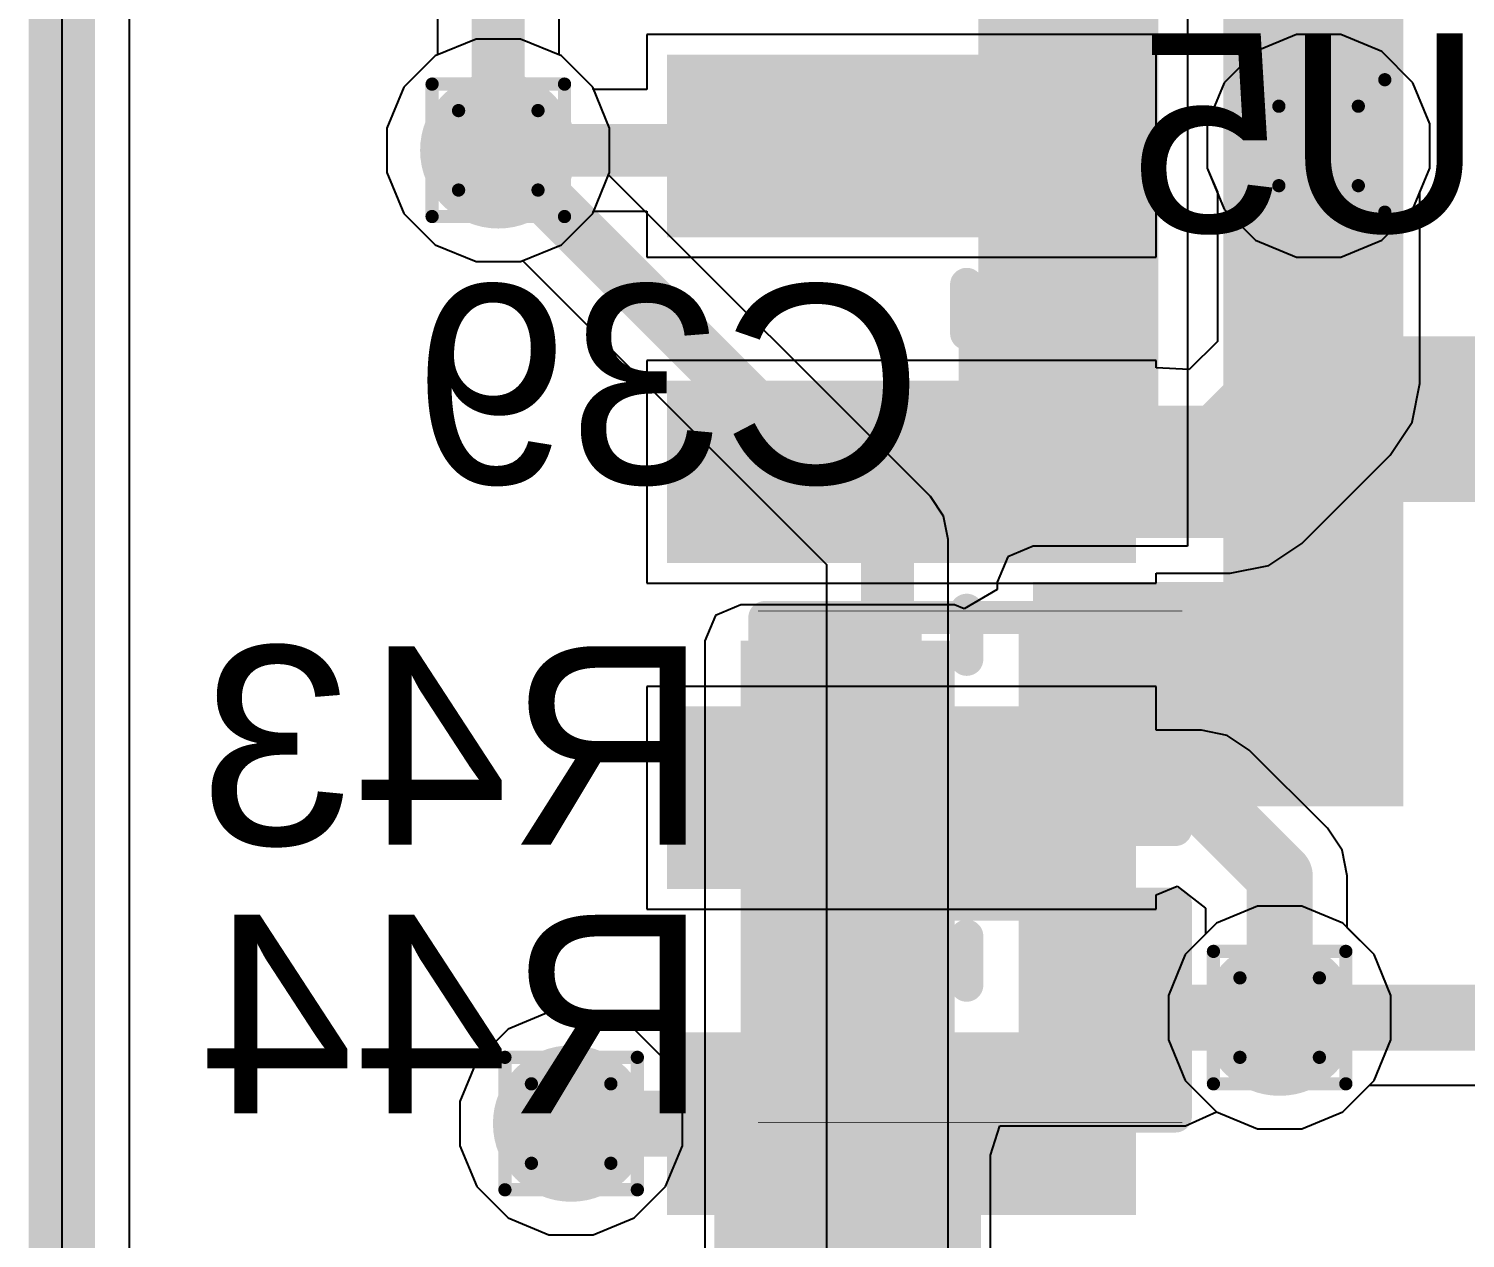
# Model space of a CAD drawing. Header units: inches. Extents: x -22 to 5433, y -13 to 5447.
# Drawn here: x 58.43 to 63.94, y 11.34 to 15.98 of the extents above; entities that cross this region are included whole.
import ezdxf

# ---------------------------------------------------------------- set-up
doc = ezdxf.new("R2010")
doc.units = ezdxf.units.IN
for name, color, linetype in [('Board_outline', 216, 'Continuous'), ('Bottom Layer', 5, 'Continuous'), ('Bottom Overlay', 54, 'Continuous'), ('Bottom Paste', 16, 'Continuous'), ('Bottom Solder', 6, 'Continuous'), ('Dimensions', 6, 'Continuous'), ('Drill Drawing', 1, 'Continuous'), ('Ground', 16, 'Continuous'), ('Multi-Layer', 9, 'Continuous'), ('Power', 76, 'Continuous'), ('Top Layer', 1, 'Continuous'), ('Top Overlay', 2, 'Continuous'), ('Top Paste', 8, 'Continuous'), ('Top Solder', 216, 'Continuous'), ('Via Holes', 16, 'Continuous')]:
    doc.layers.add(name, color=color, linetype=linetype)
doc.styles.add('Arial', font='', dxfattribs={"height": 0.2})
doc.styles.get('Arial').set_extended_font_data('Arial')

msp = doc.modelspace()

# ---------------------------------------------------------------- hatches: boundary and pattern name
at = {"layer": 'Bottom Layer'}
for points in [[(62.7671, 21.0977), (62.0764, 21.0977), (62.0764, 14.1667), (62.7671, 14.1667)], [(63.7069, 21.0977), (63.0162, 21.0977), (63.0162, 12.9992), (63.7069, 12.9992)], [(62.1526, 14.1667), (62.1526, 14.8017), (62.6098, 14.8017), (62.6098, 14.1667)], [(64.82, 14.8017), (63.0924, 14.8017), (63.0924, 14.1667), (64.82, 14.1667)], [(63.0924, 14.1667), (63.0924, 14.8017), (63.5496, 14.8017), (63.5496, 14.1667)], [(62.2862, 12.9992), (63.5496, 12.9992), (63.5496, 13.8592), (62.2862, 13.8592)], [(61.165, 10.6427), (61.985, 10.6427), (61.985, 13.6342), (61.165, 13.6342)], [(61.8036, 13.6342), (61.8036, 12.9992), (61.3464, 12.9992), (61.3464, 13.6342)], [(62.7434, 13.6342), (62.7434, 12.9992), (62.2862, 12.9992), (62.2862, 13.6342)], [(61.3464, 11.9002), (61.3464, 12.5352), (61.8036, 12.5352), (61.8036, 11.9002)], [(62.2862, 11.9002), (62.2862, 12.5352), (62.7434, 12.5352), (62.7434, 11.9002)], [(61.985, 10.6427), (61.165, 10.6427), (61.165, 11.5627), (61.985, 11.5627)]]:
    msp.add_hatch(color=5, dxfattribs=at).paths.add_polyline_path(points)
h = msp.add_hatch(color=5, dxfattribs=at)
edge = h.paths.add_edge_path()
edge.add_arc((60.2349, 15.5154), 0.3, 0, 360)
h = msp.add_hatch(color=5, dxfattribs=at)
edge = h.paths.add_edge_path()
edge.add_arc((63.3815, 15.5322), 0.3, 0, 360)
h = msp.add_hatch(color=5, dxfattribs=at)
edge = h.paths.add_edge_path()
edge.add_arc((63.2321, 12.1886), 0.3, 0, 360)
h = msp.add_hatch(color=5, dxfattribs=at)
edge = h.paths.add_edge_path()
edge.add_arc((60.5143, 11.7822), 0.3, 0, 360)
at = {"layer": 'Bottom Paste'}
for points in [[(62.1526, 14.1667), (62.1526, 14.8017), (62.6098, 14.8017), (62.6098, 14.1667)], [(63.0924, 14.1667), (63.0924, 14.8017), (63.5496, 14.8017), (63.5496, 14.1667)], [(61.8036, 13.6342), (61.8036, 12.9992), (61.3464, 12.9992), (61.3464, 13.6342)], [(62.7434, 13.6342), (62.7434, 12.9992), (62.2862, 12.9992), (62.2862, 13.6342)], [(61.3464, 11.9002), (61.3464, 12.5352), (61.8036, 12.5352), (61.8036, 11.9002)], [(62.2862, 11.9002), (62.2862, 12.5352), (62.7434, 12.5352), (62.7434, 11.9002)], [(61.985, 10.6427), (61.165, 10.6427), (61.165, 11.5627), (61.985, 11.5627)]]:
    msp.add_hatch(color=16, dxfattribs=at).paths.add_polyline_path(points)
at = {"layer": 'Bottom Solder'}
for points in [[(62.0926, 14.1067), (62.0926, 14.8617), (62.6698, 14.8617), (62.6698, 14.1067)], [(63.0324, 14.1067), (63.0324, 14.8617), (63.6096, 14.8617), (63.6096, 14.1067)], [(61.8586, 13.6892), (61.8586, 12.9442), (61.2914, 12.9442), (61.2914, 13.6892)], [(62.7984, 13.6892), (62.7984, 12.9442), (62.2312, 12.9442), (62.2312, 13.6892)], [(61.2914, 11.8452), (61.2914, 12.5902), (61.8586, 12.5902), (61.8586, 11.8452)], [(62.2312, 11.8452), (62.2312, 12.5902), (62.7984, 12.5902), (62.7984, 11.8452)], [(62.0866, 10.5411), (61.0634, 10.5411), (61.0634, 11.6643), (62.0866, 11.6643)]]:
    msp.add_hatch(color=6, dxfattribs=at).paths.add_polyline_path(points)
at = {"layer": 'Ground'}
h = msp.add_hatch(color=16, dxfattribs=at)
edge = h.paths.add_edge_path()
edge.add_arc((60.2349, 15.5154), 0.3, 0, 360)
h = msp.add_hatch(color=16, dxfattribs=at)
edge = h.paths.add_edge_path()
edge.add_arc((63.3815, 15.5322), 0.3, 0, 360)
h = msp.add_hatch(color=16, dxfattribs=at)
edge = h.paths.add_edge_path()
edge.add_arc((63.2321, 12.1886), 0.3, 0, 360)
h = msp.add_hatch(color=16, dxfattribs=at)
edge = h.paths.add_edge_path()
edge.add_arc((60.5143, 11.7822), 0.3, 0, 360)
at = {"layer": 'Power'}
h = msp.add_hatch(color=76, dxfattribs=at)
edge = h.paths.add_edge_path()
edge.add_arc((60.2349, 15.5154), 0.3, 0, 360)
h = msp.add_hatch(color=76, dxfattribs=at)
edge = h.paths.add_edge_path()
edge.add_arc((63.3815, 15.5322), 0.3, 0, 360)
h = msp.add_hatch(color=76, dxfattribs=at)
edge = h.paths.add_edge_path()
edge.add_arc((63.2321, 12.1886), 0.3, 0, 360)
h = msp.add_hatch(color=76, dxfattribs=at)
edge = h.paths.add_edge_path()
edge.add_arc((60.5143, 11.7822), 0.3, 0, 360)
at = {"layer": 'Top Layer'}
h = msp.add_hatch(color=1, dxfattribs=at)
edge = h.paths.add_edge_path()
edge.add_arc((60.2349, 15.5154), 0.3, 0, 360)
for points in [[(60.9316, 15.2321), (60.9316, 15.8321), (62.6316, 15.8321), (62.6316, 15.2321)], [(60.9316, 13.9822), (60.9316, 14.5822), (62.6316, 14.5822), (62.6316, 13.9822)], [(60.9316, 12.732), (60.9316, 13.332), (62.6316, 13.332), (62.6316, 12.732)], [(60.9316, 11.482), (60.9316, 12.082), (62.6316, 12.082), (62.6316, 11.482)]]:
    msp.add_hatch(color=1, dxfattribs=at).paths.add_polyline_path(points)
h = msp.add_hatch(color=1, dxfattribs=at)
edge = h.paths.add_edge_path()
edge.add_arc((63.3815, 15.5322), 0.3, 0, 360)
h = msp.add_hatch(color=1, dxfattribs=at)
edge = h.paths.add_edge_path()
edge.add_arc((63.2321, 12.1886), 0.3, 0, 360)
h = msp.add_hatch(color=1, dxfattribs=at)
edge = h.paths.add_edge_path()
edge.add_arc((60.5143, 11.7822), 0.3, 0, 360)
at = {"layer": 'Top Paste'}
for points in [[(60.9316, 15.2321), (60.9316, 15.8321), (62.6316, 15.8321), (62.6316, 15.2321)], [(60.9316, 13.9822), (60.9316, 14.5822), (62.6316, 14.5822), (62.6316, 13.9822)], [(60.9316, 12.732), (60.9316, 13.332), (62.6316, 13.332), (62.6316, 12.732)], [(60.9316, 11.482), (60.9316, 12.082), (62.6316, 12.082), (62.6316, 11.482)]]:
    msp.add_hatch(color=8, dxfattribs=at).paths.add_polyline_path(points)
at = {"layer": 'Top Solder'}
for points in [[(60.8816, 15.1821), (60.8816, 15.8821), (62.6816, 15.8821), (62.6816, 15.1821)], [(60.8816, 13.9321), (60.8816, 14.6322), (62.6816, 14.6322), (62.6816, 13.9321)], [(60.8816, 12.682), (60.8816, 13.382), (62.6816, 13.382), (62.6816, 12.682)], [(60.8816, 11.432), (60.8816, 12.132), (62.6816, 12.132), (62.6816, 11.432)]]:
    msp.add_hatch(color=216, dxfattribs=at).paths.add_polyline_path(points)
at = {"layer": 'Via Holes'}
h = msp.add_hatch(color=7, dxfattribs=at)
edge = h.paths.add_edge_path()
edge.add_arc((60.2349, 15.5154), 0.15, 0, 360)
h = msp.add_hatch(color=7, dxfattribs=at)
edge = h.paths.add_edge_path()
edge.add_arc((63.3815, 15.5322), 0.15, 0, 360)
h = msp.add_hatch(color=7, dxfattribs=at)
edge = h.paths.add_edge_path()
edge.add_arc((63.2321, 12.1886), 0.15, 0, 360)
h = msp.add_hatch(color=7, dxfattribs=at)
edge = h.paths.add_edge_path()
edge.add_arc((60.5143, 11.7822), 0.15, 0, 360)

# ---------------------------------------------------------------- linework, layer by layer
at = {"layer": 'Board_outline'}
msp.add_lwpolyline([(58.5606, 10.0066, 0.254, 0.254, 0), (58.5606, 20.9834, 0.254, 0.254, 0)], format="xyseb", dxfattribs=at)
at = {"layer": 'Bottom Layer'}
for p, q in [((58.8196, 10.0066), (58.8196, 20.9834)), ((62.8787, 20.4429), (62.8787, 13.9966)), ((60.1499, 15.9424), (59.993, 15.8774)), ((60.3198, 15.9424), (60.1499, 15.9424)), ((60.4767, 15.8774), (60.3198, 15.9424)), ((59.993, 15.8774), (59.8729, 15.7573)), ((60.5969, 15.7573), (60.4767, 15.8774)), ((59.8729, 15.7573), (59.8079, 15.6004)), ((60.6619, 15.6004), (60.5969, 15.7573)), ((59.8079, 15.6004), (59.8079, 15.4305)), ((60.6619, 15.4305), (60.6619, 15.6004)), ((59.8079, 15.4305), (59.8729, 15.2736)), ((60.5969, 15.2736), (60.6619, 15.4305)), ((59.8729, 15.2736), (59.993, 15.1534)), ((60.4767, 15.1534), (60.5969, 15.2736)), ((59.993, 15.1534), (60.1499, 15.0884)), ((60.3198, 15.0884), (60.4767, 15.1534)), ((60.1499, 15.0884), (60.3198, 15.0884)), ((62.2862, 13.9966), (62.189, 13.9564)), ((62.8787, 13.9966), (62.2862, 13.9966)), ((62.189, 13.9564), (62.1488, 13.8592)), ((62.1488, 13.8592), (62.1488, 13.8308)), ((62.1488, 13.8308), (62.0218, 13.7565)), ((61.0678, 13.7314), (61.0276, 13.6342)), ((61.165, 13.7717), (61.0678, 13.7314)), ((61.985, 13.7717), (61.165, 13.7717)), ((62.0218, 13.7565), (61.985, 13.7717)), ((61.0276, 13.6342), (61.0276, 10.6427)), ((63.4739, 11.8267), (63.577, 11.9297)), ((63.577, 11.9297), (64.1047, 11.9297)), ((62.8704, 11.7732), (62.9902, 11.8267)), ((62.9902, 11.8267), (63.1471, 11.7616)), ((63.317, 11.7616), (63.4739, 11.8267)), ((62.1225, 11.6615), (62.1592, 11.7732)), ((62.1592, 11.7732), (62.2495, 11.7732)), ((62.2495, 11.7732), (62.8704, 11.7732)), ((62.8704, 11.7732), (62.8704, 11.7732)), ((63.1471, 11.7616), (63.317, 11.7616)), ((62.1225, 10.6427), (62.1225, 11.6615))]:
    msp.add_line(p, q, dxfattribs=at)
for points in [[(62.5148, 12.2177, 0.254, 0.254, 0), (62.5672, 12.1653, 0.254, 0.254, 0)], [(62.5672, 12.1653, 0.254, 0.254, 0), (62.5906, 12.1886, 0.254, 0.254, 0)], [(62.5906, 12.1886, 0.254, 0.254, 0), (63.2321, 12.1886, 0.254, 0.254, 0)], [(63.2321, 12.1886, 0.254, 0.254, 0), (64.1047, 12.1886, 0.254, 0.254, 0)]]:
    msp.add_lwpolyline(points, format="xyseb", dxfattribs=at)
for points in [[(62.4513, 12.2177, 0.127, 0.127, 1), (62.5783, 12.2177, 0.127, 0.127, 1)], [(62.5037, 12.1653, 0.127, 0.127, 1), (62.6307, 12.1653, 0.127, 0.127, 1)], [(62.5037, 12.1653, 0.127, 0.127, 1), (62.6307, 12.1653, 0.127, 0.127, 1)], [(62.5271, 12.1886, 0.127, 0.127, 1), (62.6541, 12.1886, 0.127, 0.127, 1)], [(62.5271, 12.1886, 0.127, 0.127, 1), (62.6541, 12.1886, 0.127, 0.127, 1)], [(63.1686, 12.1886, 0.127, 0.127, 1), (63.2956, 12.1886, 0.127, 0.127, 1)], [(63.1686, 12.1886, 0.127, 0.127, 1), (63.2956, 12.1886, 0.127, 0.127, 1)]]:
    msp.add_lwpolyline(points, format="xyseb", close=True, dxfattribs=at)
at = {"layer": 'Bottom Overlay'}
for points in [[(62.0637, 14.0778, 0.127, 0.127, 0), (62.0637, 14.8906, 0.127, 0.127, 0)], [(62.0637, 14.8906, 0.127, 0.127, 0), (62.5717, 14.8906, 0.127, 0.127, 0)], [(63.1305, 14.8906, 0.127, 0.127, 0), (63.6385, 14.8906, 0.127, 0.127, 0)], [(63.6385, 14.0778, 0.127, 0.127, 0), (63.6385, 14.8906, 0.127, 0.127, 0)], [(63.8516, 14.4656, 0.1, 0.1, 0), (64.1564, 14.4656, 0.1, 0.1, 0)], [(62.0637, 14.0778, 0.127, 0.127, 0), (62.5717, 14.0778, 0.127, 0.127, 0)], [(63.1305, 14.0778, 0.127, 0.127, 0), (63.6385, 14.0778, 0.127, 0.127, 0)], [(61.2575, 13.7231, 0.127, 0.127, 0), (62.8323, 13.7231, 0.127, 0.127, 0)], [(61.2575, 12.9103, 0.127, 0.127, 0), (61.2575, 13.7231, 0.127, 0.127, 0)], [(62.8323, 12.9103, 0.127, 0.127, 0), (62.8323, 13.7231, 0.127, 0.127, 0)], [(61.2321, 13.7485, 0.00323, 0.00323, 0), (62.8577, 13.7485, 0.00323, 0.00323, 0)], [(61.2575, 12.9103, 0.127, 0.127, 0), (62.8323, 12.9103, 0.127, 0.127, 0)], [(61.2575, 12.6241, 0.127, 0.127, 0), (62.8323, 12.6241, 0.127, 0.127, 0)], [(61.2575, 11.8113, 0.127, 0.127, 0), (61.2575, 12.6241, 0.127, 0.127, 0)], [(62.8323, 11.8113, 0.127, 0.127, 0), (62.8323, 12.6241, 0.127, 0.127, 0)], [(61.2575, 11.8113, 0.127, 0.127, 0), (62.8323, 11.8113, 0.127, 0.127, 0)], [(61.2321, 11.7859, 0.00323, 0.00323, 0), (62.8577, 11.7859, 0.00323, 0.00323, 0)]]:
    msp.add_lwpolyline(points, format="xyseb", dxfattribs=at)
for points in [[(62.0319, 14.8906, 0.0635, 0.0635, 1), (62.0954, 14.8906, 0.0635, 0.0635, 1)], [(62.0319, 14.8906, 0.0635, 0.0635, 1), (62.0954, 14.8906, 0.0635, 0.0635, 1)], [(62.5399, 14.8906, 0.0635, 0.0635, 1), (62.6034, 14.8906, 0.0635, 0.0635, 1)], [(63.0987, 14.8906, 0.0635, 0.0635, 1), (63.1622, 14.8906, 0.0635, 0.0635, 1)], [(63.6067, 14.8906, 0.0635, 0.0635, 1), (63.6702, 14.8906, 0.0635, 0.0635, 1)], [(63.6067, 14.8906, 0.0635, 0.0635, 1), (63.6702, 14.8906, 0.0635, 0.0635, 1)], [(63.8266, 14.4656, 0.05, 0.05, 1), (63.8765, 14.4656, 0.05, 0.05, 1)], [(62.0319, 14.0778, 0.0635, 0.0635, 1), (62.0954, 14.0778, 0.0635, 0.0635, 1)], [(62.0319, 14.0778, 0.0635, 0.0635, 1), (62.0954, 14.0778, 0.0635, 0.0635, 1)], [(62.5399, 14.0778, 0.0635, 0.0635, 1), (62.6034, 14.0778, 0.0635, 0.0635, 1)], [(63.0987, 14.0778, 0.0635, 0.0635, 1), (63.1622, 14.0778, 0.0635, 0.0635, 1)], [(63.6067, 14.0778, 0.0635, 0.0635, 1), (63.6702, 14.0778, 0.0635, 0.0635, 1)], [(63.6067, 14.0778, 0.0635, 0.0635, 1), (63.6702, 14.0778, 0.0635, 0.0635, 1)], [(61.2258, 13.7231, 0.0635, 0.0635, 1), (61.2893, 13.7231, 0.0635, 0.0635, 1)], [(61.2258, 13.7231, 0.0635, 0.0635, 1), (61.2893, 13.7231, 0.0635, 0.0635, 1)], [(62.8006, 13.7231, 0.0635, 0.0635, 1), (62.8641, 13.7231, 0.0635, 0.0635, 1)], [(62.8006, 13.7231, 0.0635, 0.0635, 1), (62.8641, 13.7231, 0.0635, 0.0635, 1)], [(61.2313, 13.7485, 0.00161, 0.00161, 1), (61.2329, 13.7485, 0.00161, 0.00161, 1)], [(62.8569, 13.7485, 0.00161, 0.00161, 1), (62.8585, 13.7485, 0.00161, 0.00161, 1)], [(61.2258, 12.9103, 0.0635, 0.0635, 1), (61.2893, 12.9103, 0.0635, 0.0635, 1)], [(61.2258, 12.9103, 0.0635, 0.0635, 1), (61.2893, 12.9103, 0.0635, 0.0635, 1)], [(62.8006, 12.9103, 0.0635, 0.0635, 1), (62.8641, 12.9103, 0.0635, 0.0635, 1)], [(62.8006, 12.9103, 0.0635, 0.0635, 1), (62.8641, 12.9103, 0.0635, 0.0635, 1)], [(61.2258, 12.6241, 0.0635, 0.0635, 1), (61.2893, 12.6241, 0.0635, 0.0635, 1)], [(61.2258, 12.6241, 0.0635, 0.0635, 1), (61.2893, 12.6241, 0.0635, 0.0635, 1)], [(62.8006, 12.6241, 0.0635, 0.0635, 1), (62.8641, 12.6241, 0.0635, 0.0635, 1)], [(62.8006, 12.6241, 0.0635, 0.0635, 1), (62.8641, 12.6241, 0.0635, 0.0635, 1)], [(61.2258, 11.8113, 0.0635, 0.0635, 1), (61.2893, 11.8113, 0.0635, 0.0635, 1)], [(61.2258, 11.8113, 0.0635, 0.0635, 1), (61.2893, 11.8113, 0.0635, 0.0635, 1)], [(62.8006, 11.8113, 0.0635, 0.0635, 1), (62.8641, 11.8113, 0.0635, 0.0635, 1)], [(62.8006, 11.8113, 0.0635, 0.0635, 1), (62.8641, 11.8113, 0.0635, 0.0635, 1)], [(61.2313, 11.7859, 0.00161, 0.00161, 1), (61.2329, 11.7859, 0.00161, 0.00161, 1)], [(62.8569, 11.7859, 0.00161, 0.00161, 1), (62.8585, 11.7859, 0.00161, 0.00161, 1)]]:
    msp.add_lwpolyline(points, format="xyseb", close=True, dxfattribs=at)
at = {"layer": 'Dimensions'}
msp.add_line((58.5606, 20.9834), (58.5606, 10.0066), dxfattribs=at)
at = {"layer": 'Drill Drawing'}
for points in [[(59.9809, 15.7694, 0.0508, 0.0508, 0), (60.4889, 15.7694, 0.0508, 0.0508, 0)], [(59.9809, 15.2614, 0.0508, 0.0508, 0), (59.9809, 15.7694, 0.0508, 0.0508, 0)], [(60.4889, 15.2614, 0.0508, 0.0508, 0), (60.4889, 15.7694, 0.0508, 0.0508, 0)], [(63.1275, 15.7862, 0.0508, 0.0508, 0), (63.6355, 15.7862, 0.0508, 0.0508, 0)], [(63.1275, 15.2782, 0.0508, 0.0508, 0), (63.1275, 15.7862, 0.0508, 0.0508, 0)], [(63.6355, 15.2782, 0.0508, 0.0508, 0), (63.6355, 15.7862, 0.0508, 0.0508, 0)], [(63.2291, 15.6846, 0.0508, 0.0508, 0), (63.5339, 15.6846, 0.0508, 0.0508, 0)], [(63.2291, 15.3798, 0.0508, 0.0508, 0), (63.2291, 15.6846, 0.0508, 0.0508, 0)], [(63.5339, 15.3798, 0.0508, 0.0508, 0), (63.5339, 15.6846, 0.0508, 0.0508, 0)], [(60.0825, 15.6678, 0.0508, 0.0508, 0), (60.3873, 15.6678, 0.0508, 0.0508, 0)], [(60.0825, 15.363, 0.0508, 0.0508, 0), (60.0825, 15.6678, 0.0508, 0.0508, 0)], [(60.3873, 15.363, 0.0508, 0.0508, 0), (60.3873, 15.6678, 0.0508, 0.0508, 0)], [(60.0825, 15.363, 0.0508, 0.0508, 0), (60.3873, 15.363, 0.0508, 0.0508, 0)], [(63.2291, 15.3798, 0.0508, 0.0508, 0), (63.5339, 15.3798, 0.0508, 0.0508, 0)], [(59.9809, 15.2614, 0.0508, 0.0508, 0), (60.4889, 15.2614, 0.0508, 0.0508, 0)], [(63.1275, 15.2782, 0.0508, 0.0508, 0), (63.6355, 15.2782, 0.0508, 0.0508, 0)], [(62.9781, 12.4426, 0.0508, 0.0508, 0), (63.4861, 12.4426, 0.0508, 0.0508, 0)], [(62.9781, 11.9346, 0.0508, 0.0508, 0), (62.9781, 12.4426, 0.0508, 0.0508, 0)], [(63.4861, 11.9346, 0.0508, 0.0508, 0), (63.4861, 12.4426, 0.0508, 0.0508, 0)], [(63.0797, 12.341, 0.0508, 0.0508, 0), (63.3845, 12.341, 0.0508, 0.0508, 0)], [(63.0797, 12.0362, 0.0508, 0.0508, 0), (63.0797, 12.341, 0.0508, 0.0508, 0)], [(63.3845, 12.0362, 0.0508, 0.0508, 0), (63.3845, 12.341, 0.0508, 0.0508, 0)], [(60.2603, 12.0362, 0.0508, 0.0508, 0), (60.7683, 12.0362, 0.0508, 0.0508, 0)], [(60.2603, 11.5282, 0.0508, 0.0508, 0), (60.2603, 12.0362, 0.0508, 0.0508, 0)], [(60.7683, 11.5282, 0.0508, 0.0508, 0), (60.7683, 12.0362, 0.0508, 0.0508, 0)], [(63.0797, 12.0362, 0.0508, 0.0508, 0), (63.3845, 12.0362, 0.0508, 0.0508, 0)], [(60.3619, 11.9346, 0.0508, 0.0508, 0), (60.6667, 11.9346, 0.0508, 0.0508, 0)], [(60.3619, 11.6298, 0.0508, 0.0508, 0), (60.3619, 11.9346, 0.0508, 0.0508, 0)], [(60.6667, 11.6298, 0.0508, 0.0508, 0), (60.6667, 11.9346, 0.0508, 0.0508, 0)], [(62.9781, 11.9346, 0.0508, 0.0508, 0), (63.4861, 11.9346, 0.0508, 0.0508, 0)], [(60.3619, 11.6298, 0.0508, 0.0508, 0), (60.6667, 11.6298, 0.0508, 0.0508, 0)], [(60.2603, 11.5282, 0.0508, 0.0508, 0), (60.7683, 11.5282, 0.0508, 0.0508, 0)]]:
    msp.add_lwpolyline(points, format="xyseb", dxfattribs=at)
for points in [[(59.9682, 15.7694, 0.0254, 0.0254, 1), (59.9936, 15.7694, 0.0254, 0.0254, 1)], [(59.9682, 15.7694, 0.0254, 0.0254, 1), (59.9936, 15.7694, 0.0254, 0.0254, 1)], [(60.4762, 15.7694, 0.0254, 0.0254, 1), (60.5016, 15.7694, 0.0254, 0.0254, 1)], [(60.4762, 15.7694, 0.0254, 0.0254, 1), (60.5016, 15.7694, 0.0254, 0.0254, 1)], [(63.1148, 15.7862, 0.0254, 0.0254, 1), (63.1402, 15.7862, 0.0254, 0.0254, 1)], [(63.1148, 15.7862, 0.0254, 0.0254, 1), (63.1402, 15.7862, 0.0254, 0.0254, 1)], [(63.6228, 15.7862, 0.0254, 0.0254, 1), (63.6482, 15.7862, 0.0254, 0.0254, 1)], [(63.6228, 15.7862, 0.0254, 0.0254, 1), (63.6482, 15.7862, 0.0254, 0.0254, 1)], [(63.2164, 15.6846, 0.0254, 0.0254, 1), (63.2418, 15.6846, 0.0254, 0.0254, 1)], [(63.2164, 15.6846, 0.0254, 0.0254, 1), (63.2418, 15.6846, 0.0254, 0.0254, 1)], [(63.5212, 15.6846, 0.0254, 0.0254, 1), (63.5466, 15.6846, 0.0254, 0.0254, 1)], [(63.5212, 15.6846, 0.0254, 0.0254, 1), (63.5466, 15.6846, 0.0254, 0.0254, 1)], [(60.0698, 15.6678, 0.0254, 0.0254, 1), (60.0952, 15.6678, 0.0254, 0.0254, 1)], [(60.0698, 15.6678, 0.0254, 0.0254, 1), (60.0952, 15.6678, 0.0254, 0.0254, 1)], [(60.3746, 15.6678, 0.0254, 0.0254, 1), (60.4, 15.6678, 0.0254, 0.0254, 1)], [(60.3746, 15.6678, 0.0254, 0.0254, 1), (60.4, 15.6678, 0.0254, 0.0254, 1)], [(60.0698, 15.363, 0.0254, 0.0254, 1), (60.0952, 15.363, 0.0254, 0.0254, 1)], [(60.0698, 15.363, 0.0254, 0.0254, 1), (60.0952, 15.363, 0.0254, 0.0254, 1)], [(60.3746, 15.363, 0.0254, 0.0254, 1), (60.4, 15.363, 0.0254, 0.0254, 1)], [(60.3746, 15.363, 0.0254, 0.0254, 1), (60.4, 15.363, 0.0254, 0.0254, 1)], [(63.2164, 15.3798, 0.0254, 0.0254, 1), (63.2418, 15.3798, 0.0254, 0.0254, 1)], [(63.2164, 15.3798, 0.0254, 0.0254, 1), (63.2418, 15.3798, 0.0254, 0.0254, 1)], [(63.5212, 15.3798, 0.0254, 0.0254, 1), (63.5466, 15.3798, 0.0254, 0.0254, 1)], [(63.5212, 15.3798, 0.0254, 0.0254, 1), (63.5466, 15.3798, 0.0254, 0.0254, 1)], [(59.9682, 15.2614, 0.0254, 0.0254, 1), (59.9936, 15.2614, 0.0254, 0.0254, 1)], [(59.9682, 15.2614, 0.0254, 0.0254, 1), (59.9936, 15.2614, 0.0254, 0.0254, 1)], [(60.4762, 15.2614, 0.0254, 0.0254, 1), (60.5016, 15.2614, 0.0254, 0.0254, 1)], [(60.4762, 15.2614, 0.0254, 0.0254, 1), (60.5016, 15.2614, 0.0254, 0.0254, 1)], [(63.1148, 15.2782, 0.0254, 0.0254, 1), (63.1402, 15.2782, 0.0254, 0.0254, 1)], [(63.1148, 15.2782, 0.0254, 0.0254, 1), (63.1402, 15.2782, 0.0254, 0.0254, 1)], [(63.6228, 15.2782, 0.0254, 0.0254, 1), (63.6482, 15.2782, 0.0254, 0.0254, 1)], [(63.6228, 15.2782, 0.0254, 0.0254, 1), (63.6482, 15.2782, 0.0254, 0.0254, 1)], [(62.9654, 12.4426, 0.0254, 0.0254, 1), (62.9908, 12.4426, 0.0254, 0.0254, 1)], [(62.9654, 12.4426, 0.0254, 0.0254, 1), (62.9908, 12.4426, 0.0254, 0.0254, 1)], [(63.4734, 12.4426, 0.0254, 0.0254, 1), (63.4988, 12.4426, 0.0254, 0.0254, 1)], [(63.4734, 12.4426, 0.0254, 0.0254, 1), (63.4988, 12.4426, 0.0254, 0.0254, 1)], [(63.067, 12.341, 0.0254, 0.0254, 1), (63.0924, 12.341, 0.0254, 0.0254, 1)], [(63.067, 12.341, 0.0254, 0.0254, 1), (63.0924, 12.341, 0.0254, 0.0254, 1)], [(63.3718, 12.341, 0.0254, 0.0254, 1), (63.3972, 12.341, 0.0254, 0.0254, 1)], [(63.3718, 12.341, 0.0254, 0.0254, 1), (63.3972, 12.341, 0.0254, 0.0254, 1)], [(60.2476, 12.0362, 0.0254, 0.0254, 1), (60.273, 12.0362, 0.0254, 0.0254, 1)], [(60.2476, 12.0362, 0.0254, 0.0254, 1), (60.273, 12.0362, 0.0254, 0.0254, 1)], [(60.7556, 12.0362, 0.0254, 0.0254, 1), (60.781, 12.0362, 0.0254, 0.0254, 1)], [(60.7556, 12.0362, 0.0254, 0.0254, 1), (60.781, 12.0362, 0.0254, 0.0254, 1)], [(63.067, 12.0362, 0.0254, 0.0254, 1), (63.0924, 12.0362, 0.0254, 0.0254, 1)], [(63.067, 12.0362, 0.0254, 0.0254, 1), (63.0924, 12.0362, 0.0254, 0.0254, 1)], [(63.3718, 12.0362, 0.0254, 0.0254, 1), (63.3972, 12.0362, 0.0254, 0.0254, 1)], [(63.3718, 12.0362, 0.0254, 0.0254, 1), (63.3972, 12.0362, 0.0254, 0.0254, 1)], [(60.3492, 11.9346, 0.0254, 0.0254, 1), (60.3746, 11.9346, 0.0254, 0.0254, 1)], [(60.3492, 11.9346, 0.0254, 0.0254, 1), (60.3746, 11.9346, 0.0254, 0.0254, 1)], [(60.654, 11.9346, 0.0254, 0.0254, 1), (60.6794, 11.9346, 0.0254, 0.0254, 1)], [(60.654, 11.9346, 0.0254, 0.0254, 1), (60.6794, 11.9346, 0.0254, 0.0254, 1)], [(62.9654, 11.9346, 0.0254, 0.0254, 1), (62.9908, 11.9346, 0.0254, 0.0254, 1)], [(62.9654, 11.9346, 0.0254, 0.0254, 1), (62.9908, 11.9346, 0.0254, 0.0254, 1)], [(63.4734, 11.9346, 0.0254, 0.0254, 1), (63.4988, 11.9346, 0.0254, 0.0254, 1)], [(63.4734, 11.9346, 0.0254, 0.0254, 1), (63.4988, 11.9346, 0.0254, 0.0254, 1)], [(60.3492, 11.6298, 0.0254, 0.0254, 1), (60.3746, 11.6298, 0.0254, 0.0254, 1)], [(60.3492, 11.6298, 0.0254, 0.0254, 1), (60.3746, 11.6298, 0.0254, 0.0254, 1)], [(60.654, 11.6298, 0.0254, 0.0254, 1), (60.6794, 11.6298, 0.0254, 0.0254, 1)], [(60.654, 11.6298, 0.0254, 0.0254, 1), (60.6794, 11.6298, 0.0254, 0.0254, 1)], [(60.2476, 11.5282, 0.0254, 0.0254, 1), (60.273, 11.5282, 0.0254, 0.0254, 1)], [(60.2476, 11.5282, 0.0254, 0.0254, 1), (60.273, 11.5282, 0.0254, 0.0254, 1)], [(60.7556, 11.5282, 0.0254, 0.0254, 1), (60.781, 11.5282, 0.0254, 0.0254, 1)], [(60.7556, 11.5282, 0.0254, 0.0254, 1), (60.781, 11.5282, 0.0254, 0.0254, 1)]]:
    msp.add_lwpolyline(points, format="xyseb", close=True, dxfattribs=at)
at = {"layer": 'Ground'}
for p, q in [((60.4679, 15.8811), (60.4679, 25.5308)), ((58.8196, 10.0066), (58.8196, 20.9834)), ((60.0018, 18.9527), (60.0018, 15.8811)), ((63.2966, 15.9592), (63.1397, 15.8942)), ((63.4665, 15.9592), (63.2966, 15.9592)), ((63.6234, 15.8942), (63.4665, 15.9592)), ((59.993, 15.8774), (59.8729, 15.7573)), ((60.0018, 15.8811), (59.993, 15.8774)), ((60.4767, 15.8774), (60.4679, 15.8811)), ((60.5969, 15.7573), (60.4767, 15.8774)), ((63.1397, 15.8942), (63.0196, 15.7741)), ((63.7435, 15.7741), (63.6234, 15.8942)), ((63.0196, 15.7741), (62.9546, 15.6172)), ((63.8085, 15.6172), (63.7435, 15.7741)), ((59.8729, 15.7573), (59.8079, 15.6004)), ((60.6619, 15.6004), (60.5969, 15.7573)), ((59.8079, 15.6004), (59.8079, 15.4305)), ((60.6619, 15.4305), (60.6619, 15.6004)), ((62.9546, 15.6172), (62.9546, 15.4473)), ((63.8085, 15.4473), (63.8085, 15.6172)), ((59.8079, 15.4305), (59.8729, 15.2736)), ((60.6582, 15.4217), (60.6619, 15.4305)), ((62.9546, 15.4473), (63.0196, 15.2903)), ((63.7435, 15.2903), (63.8085, 15.4473)), ((61.8922, 14.1877), (60.6582, 15.4217)), ((59.8729, 15.2736), (59.993, 15.1534)), ((63.0196, 15.2903), (63.1397, 15.1702)), ((63.6234, 15.1702), (63.7435, 15.2903)), ((63.1397, 15.1702), (63.2966, 15.1052)), ((63.4665, 15.1052), (63.6234, 15.1702)), ((59.993, 15.1534), (60.1499, 15.0884)), ((63.2966, 15.1052), (63.4665, 15.1052)), ((60.1499, 15.0884), (60.3198, 15.0884)), ((60.3198, 15.0884), (60.3286, 15.0921)), ((60.3286, 15.0921), (61.4943, 13.9263)), ((61.9428, 14.1121), (61.8922, 14.1877)), ((61.9605, 14.0229), (61.9428, 14.1121)), ((61.9605, 4.8868), (61.9605, 14.0229)), ((61.4943, 13.9263), (61.4943, 4.8868)), ((63.1471, 12.6156), (62.9902, 12.5506)), ((63.317, 12.6156), (63.1471, 12.6156)), ((63.4739, 12.5506), (63.317, 12.6156)), ((62.9902, 12.5506), (62.8701, 12.4305)), ((63.5941, 12.4305), (63.4739, 12.5506)), ((62.8701, 12.4305), (62.8051, 12.2736)), ((63.6591, 12.2736), (63.5941, 12.4305)), ((62.8051, 12.2736), (62.8051, 12.1037)), ((63.6591, 12.1037), (63.6591, 12.2736)), ((62.8051, 12.1037), (62.8701, 11.9468)), ((63.5941, 11.9468), (63.6591, 12.1037)), ((62.8701, 11.9468), (62.9902, 11.8267)), ((63.4739, 11.8267), (63.5941, 11.9468)), ((62.9902, 11.8267), (63.1471, 11.7616)), ((63.317, 11.7616), (63.4739, 11.8267)), ((63.1471, 11.7616), (63.317, 11.7616))]:
    msp.add_line(p, q, dxfattribs=at)
for points in [[(60.2349, 15.5154, 0.2032, 0.2032, 0), (60.2349, 25.5308, 0.2032, 0.2032, 0)], [(60.2349, 15.5154, 0.2032, 0.2032, 0), (61.7274, 14.0229, 0.2032, 0.2032, 0)], [(61.7274, 4.5212, 0.2032, 0.2032, 0), (61.7274, 14.0229, 0.2032, 0.2032, 0)]]:
    msp.add_lwpolyline(points, format="xyseb", dxfattribs=at)
for points in [[(60.1841, 15.5154, 0.1016, 0.1016, 1), (60.2857, 15.5154, 0.1016, 0.1016, 1)], [(60.1841, 15.5154, 0.1016, 0.1016, 1), (60.2857, 15.5154, 0.1016, 0.1016, 1)], [(61.6766, 14.0229, 0.1016, 0.1016, 1), (61.7782, 14.0229, 0.1016, 0.1016, 1)], [(61.6766, 14.0229, 0.1016, 0.1016, 1), (61.7782, 14.0229, 0.1016, 0.1016, 1)]]:
    msp.add_lwpolyline(points, format="xyseb", close=True, dxfattribs=at)
at = {"layer": 'Multi-Layer'}
msp.add_line((58.5606, 20.9834), (58.5606, 10.0066), dxfattribs=at)
at = {"layer": 'Power'}
for p, q in [((58.8196, 10.0066), (58.8196, 20.9834)), ((60.1499, 15.9424), (59.993, 15.8774)), ((60.3198, 15.9424), (60.1499, 15.9424)), ((60.4767, 15.8774), (60.3198, 15.9424)), ((63.2966, 15.9592), (63.1397, 15.8942)), ((63.4665, 15.9592), (63.2966, 15.9592)), ((63.6234, 15.8942), (63.4665, 15.9592)), ((59.993, 15.8774), (59.8729, 15.7573)), ((60.5969, 15.7573), (60.4767, 15.8774)), ((63.1397, 15.8942), (63.0196, 15.7741)), ((63.7435, 15.7741), (63.6234, 15.8942)), ((63.0196, 15.7741), (62.9546, 15.6172)), ((63.8085, 15.6172), (63.7435, 15.7741)), ((59.8729, 15.7573), (59.8079, 15.6004)), ((60.6619, 15.6004), (60.5969, 15.7573)), ((59.8079, 15.6004), (59.8079, 15.4305)), ((60.6619, 15.4305), (60.6619, 15.6004)), ((62.9546, 15.6172), (62.9546, 15.4473)), ((63.8085, 15.4473), (63.8085, 15.6172)), ((59.8079, 15.4305), (59.8729, 15.2736)), ((60.5969, 15.2736), (60.6619, 15.4305)), ((62.9546, 15.4473), (63.0196, 15.2903)), ((63.7435, 15.2903), (63.8085, 15.4473)), ((59.8729, 15.2736), (59.993, 15.1534)), ((60.4767, 15.1534), (60.5969, 15.2736)), ((63.0196, 15.2903), (63.1397, 15.1702)), ((63.6234, 15.1702), (63.7435, 15.2903)), ((63.1397, 15.1702), (63.2966, 15.1052)), ((63.4665, 15.1052), (63.6234, 15.1702)), ((59.993, 15.1534), (60.1499, 15.0884)), ((60.3198, 15.0884), (60.4767, 15.1534)), ((63.2966, 15.1052), (63.4665, 15.1052)), ((60.1499, 15.0884), (60.3198, 15.0884)), ((63.1471, 12.6156), (62.9902, 12.5506)), ((63.317, 12.6156), (63.1471, 12.6156)), ((63.4739, 12.5506), (63.317, 12.6156)), ((62.9902, 12.5506), (62.8701, 12.4305)), ((63.5941, 12.4305), (63.4739, 12.5506)), ((62.8701, 12.4305), (62.8051, 12.2736)), ((63.6591, 12.2736), (63.5941, 12.4305)), ((62.8051, 12.2736), (62.8051, 12.1037)), ((63.6591, 12.1037), (63.6591, 12.2736)), ((60.4293, 12.2092), (60.2724, 12.1442)), ((60.5992, 12.2092), (60.4293, 12.2092)), ((60.7561, 12.1442), (60.5992, 12.2092)), ((60.2724, 12.1442), (60.1523, 12.0241)), ((60.8763, 12.0241), (60.7561, 12.1442)), ((62.8051, 12.1037), (62.8701, 11.9468)), ((63.5941, 11.9468), (63.6591, 12.1037)), ((60.1523, 12.0241), (60.0873, 11.8672)), ((60.9413, 11.8672), (60.8763, 12.0241)), ((62.8701, 11.9468), (62.9902, 11.8267)), ((63.4739, 11.8267), (63.5941, 11.9468)), ((60.0873, 11.8672), (60.0873, 11.6973)), ((60.9413, 11.6973), (60.9413, 11.8672)), ((62.9902, 11.8267), (63.1471, 11.7616)), ((63.317, 11.7616), (63.4739, 11.8267)), ((63.1471, 11.7616), (63.317, 11.7616)), ((60.0873, 11.6973), (60.1523, 11.5404)), ((60.8763, 11.5404), (60.9413, 11.6973)), ((60.1523, 11.5404), (60.2724, 11.4203)), ((60.7561, 11.4203), (60.8763, 11.5404)), ((60.2724, 11.4203), (60.4293, 11.3552)), ((60.5992, 11.3552), (60.7561, 11.4203)), ((60.4293, 11.3552), (60.5992, 11.3552))]:
    msp.add_line(p, q, dxfattribs=at)
at = {"layer": 'Top Layer'}
for p, q in [((58.8196, 10.0066), (58.8196, 20.9834)), ((60.1499, 15.9424), (59.993, 15.8774)), ((60.3198, 15.9424), (60.1499, 15.9424)), ((60.4767, 15.8774), (60.3198, 15.9424)), ((62.7586, 15.9591), (60.8046, 15.9591)), ((60.8046, 15.9591), (60.8046, 15.7485)), ((62.7586, 15.1051), (62.7586, 15.9591)), ((63.2966, 15.9592), (63.1397, 15.8942)), ((63.4665, 15.9592), (63.2966, 15.9592)), ((63.6234, 15.8942), (63.4665, 15.9592)), ((59.993, 15.8774), (59.8729, 15.7573)), ((60.5969, 15.7573), (60.4767, 15.8774)), ((63.1397, 15.8942), (63.0196, 15.7741)), ((63.7435, 15.7741), (63.6234, 15.8942)), ((63.0196, 15.7741), (62.9546, 15.6172)), ((63.8085, 15.6172), (63.7435, 15.7741)), ((59.8729, 15.7573), (59.8079, 15.6004)), ((60.6005, 15.7485), (60.5969, 15.7573)), ((60.8046, 15.7485), (60.6005, 15.7485)), ((59.8079, 15.6004), (59.8079, 15.4305)), ((62.9546, 15.6172), (62.9546, 15.4473)), ((63.8085, 15.4473), (63.8085, 15.6172)), ((59.8079, 15.4305), (59.8729, 15.2736)), ((62.9546, 15.4473), (62.9931, 15.3543)), ((63.77, 15.3543), (63.8085, 15.4473)), ((62.9931, 15.3543), (62.9931, 14.7822)), ((63.77, 14.6213), (63.77, 15.3543)), ((59.8729, 15.2736), (59.993, 15.1534)), ((60.4767, 15.1534), (60.5969, 15.2736)), ((60.5969, 15.2736), (60.6005, 15.2823)), ((60.6005, 15.2823), (60.8046, 15.2823)), ((60.8046, 15.2823), (60.8046, 15.1051)), ((59.993, 15.1534), (60.1499, 15.0884)), ((60.3198, 15.0884), (60.4767, 15.1534)), ((60.8046, 15.1051), (62.7586, 15.1051)), ((60.1499, 15.0884), (60.3198, 15.0884)), ((62.9931, 14.7822), (62.8856, 14.6748)), ((62.7586, 14.7092), (60.8046, 14.7092)), ((60.8046, 14.7092), (60.8046, 13.8552)), ((62.7586, 14.6806), (62.7586, 14.7092)), ((62.8856, 14.6748), (62.7586, 14.6806)), ((63.7404, 14.4727), (63.77, 14.6213)), ((63.6562, 14.3466), (63.7404, 14.4727)), ((63.3171, 14.0075), (63.6562, 14.3466)), ((63.191, 13.9233), (63.3171, 14.0075)), ((62.7586, 13.8552), (62.7586, 13.8937)), ((62.7586, 13.8937), (63.0424, 13.8937)), ((63.0424, 13.8937), (63.191, 13.9233)), ((60.8046, 13.8552), (62.7586, 13.8552)), ((62.7586, 13.459), (60.8046, 13.459)), ((60.8046, 13.459), (60.8046, 12.605)), ((62.7586, 13.2909), (62.7586, 13.459)), ((62.9321, 13.2909), (62.7586, 13.2909)), ((63.0312, 13.2712), (62.9321, 13.2909)), ((63.1152, 13.2151), (63.0312, 13.2712)), ((63.4152, 12.9151), (63.1152, 13.2151)), ((63.4713, 12.8311), (63.4152, 12.9151)), ((63.491, 12.732), (63.4713, 12.8311)), ((63.491, 12.5335), (63.491, 12.732)), ((62.7586, 12.6596), (62.8384, 12.6926)), ((62.8384, 12.6926), (62.9478, 12.6084)), ((62.7586, 12.605), (62.7586, 12.6596)), ((60.8046, 12.605), (62.7586, 12.605)), ((62.9478, 12.6084), (62.9478, 12.5082)), ((63.5941, 12.4305), (63.491, 12.5335)), ((62.9478, 12.5082), (62.8701, 12.4305)), ((62.8701, 12.4305), (62.8051, 12.2736)), ((63.6591, 12.2736), (63.5941, 12.4305)), ((62.8051, 12.2736), (62.8051, 12.1037)), ((63.6591, 12.1037), (63.6591, 12.2736)), ((62.8051, 12.1037), (62.8701, 11.9468)), ((63.5941, 11.9468), (63.6591, 12.1037)), ((62.8701, 11.9468), (62.9902, 11.8267)), ((63.4739, 11.8267), (63.5941, 11.9468)), ((62.9902, 11.8267), (63.1471, 11.7616)), ((63.317, 11.7616), (63.4739, 11.8267)), ((63.1471, 11.7616), (63.317, 11.7616))]:
    msp.add_line(p, q, dxfattribs=at)
for points in [[(63.3815, 14.6213, 0.508, 0.508, 0), (63.3815, 15.5322, 0.508, 0.508, 0)], [(60.2349, 15.5154, 0.2032, 0.2032, 0), (61.7649, 15.5154, 0.2032, 0.2032, 0)], [(61.7649, 15.5154, 0.2032, 0.2032, 0), (61.7816, 15.5321, 0.2032, 0.2032, 0)], [(63.0424, 14.2822, 0.508, 0.508, 0), (63.3815, 14.6213, 0.508, 0.508, 0)], [(61.7816, 14.2822, 0.508, 0.508, 0), (63.0424, 14.2822, 0.508, 0.508, 0)], [(61.7816, 13.032, 0.254, 0.254, 0), (62.9321, 13.032, 0.254, 0.254, 0)], [(62.9321, 13.032, 0.254, 0.254, 0), (63.2321, 12.732, 0.254, 0.254, 0)], [(63.2321, 12.1886, 0.254, 0.254, 0), (63.2321, 12.732, 0.254, 0.254, 0)], [(60.5143, 11.7822, 0.254, 0.254, 0), (60.5145, 11.782, 0.254, 0.254, 0)], [(60.5145, 11.782, 0.254, 0.254, 0), (61.7816, 11.782, 0.254, 0.254, 0)]]:
    msp.add_lwpolyline(points, format="xyseb", dxfattribs=at)
for points in [[(63.2545, 15.5322, 0.254, 0.254, 1), (63.5085, 15.5322, 0.254, 0.254, 1)], [(60.1841, 15.5154, 0.1016, 0.1016, 1), (60.2857, 15.5154, 0.1016, 0.1016, 1)], [(61.7141, 15.5154, 0.1016, 0.1016, 1), (61.8157, 15.5154, 0.1016, 0.1016, 1)], [(61.7141, 15.5154, 0.1016, 0.1016, 1), (61.8157, 15.5154, 0.1016, 0.1016, 1)], [(61.7308, 15.5321, 0.1016, 0.1016, 1), (61.8324, 15.5321, 0.1016, 0.1016, 1)], [(63.2545, 14.6213, 0.254, 0.254, 1), (63.5085, 14.6213, 0.254, 0.254, 1)], [(63.2545, 14.6213, 0.254, 0.254, 1), (63.5085, 14.6213, 0.254, 0.254, 1)], [(61.6546, 14.2822, 0.254, 0.254, 1), (61.9086, 14.2822, 0.254, 0.254, 1)], [(62.9154, 14.2822, 0.254, 0.254, 1), (63.1694, 14.2822, 0.254, 0.254, 1)], [(62.9154, 14.2822, 0.254, 0.254, 1), (63.1694, 14.2822, 0.254, 0.254, 1)], [(61.7181, 13.032, 0.127, 0.127, 1), (61.8451, 13.032, 0.127, 0.127, 1)], [(62.8686, 13.032, 0.127, 0.127, 1), (62.9956, 13.032, 0.127, 0.127, 1)], [(62.8686, 13.032, 0.127, 0.127, 1), (62.9956, 13.032, 0.127, 0.127, 1)], [(63.1686, 12.732, 0.127, 0.127, 1), (63.2956, 12.732, 0.127, 0.127, 1)], [(63.1686, 12.732, 0.127, 0.127, 1), (63.2956, 12.732, 0.127, 0.127, 1)], [(63.1686, 12.1886, 0.127, 0.127, 1), (63.2956, 12.1886, 0.127, 0.127, 1)], [(60.4508, 11.7822, 0.127, 0.127, 1), (60.5778, 11.7822, 0.127, 0.127, 1)], [(60.451, 11.782, 0.127, 0.127, 1), (60.578, 11.782, 0.127, 0.127, 1)], [(60.451, 11.782, 0.127, 0.127, 1), (60.578, 11.782, 0.127, 0.127, 1)], [(61.7181, 11.782, 0.127, 0.127, 1), (61.8451, 11.782, 0.127, 0.127, 1)]]:
    msp.add_lwpolyline(points, format="xyseb", close=True, dxfattribs=at)
at = {"layer": 'Top Overlay'}
for points in [[(62.0316, 14.8132, 0.1274, 0.1274, 0), (62.0316, 15.0009, 0.1274, 0.1274, 0)], [(62.0316, 13.5632, 0.1274, 0.1274, 0), (62.0316, 13.7509, 0.1274, 0.1274, 0)], [(62.0316, 12.3132, 0.1274, 0.1274, 0), (62.0316, 12.5009, 0.1274, 0.1274, 0)]]:
    msp.add_lwpolyline(points, format="xyseb", dxfattribs=at)
for points in [[(61.9998, 15.0009, 0.0637, 0.0637, 1), (62.0635, 15.0009, 0.0637, 0.0637, 1)], [(61.9998, 14.8132, 0.0637, 0.0637, 1), (62.0635, 14.8132, 0.0637, 0.0637, 1)], [(61.9998, 13.7509, 0.0637, 0.0637, 1), (62.0635, 13.7509, 0.0637, 0.0637, 1)], [(61.9998, 13.5632, 0.0637, 0.0637, 1), (62.0635, 13.5632, 0.0637, 0.0637, 1)], [(61.9998, 12.5009, 0.0637, 0.0637, 1), (62.0635, 12.5009, 0.0637, 0.0637, 1)], [(61.9998, 12.3132, 0.0637, 0.0637, 1), (62.0635, 12.3132, 0.0637, 0.0637, 1)]]:
    msp.add_lwpolyline(points, format="xyseb", close=True, dxfattribs=at)

# ---------------------------------------------------------------- texts
at = {"layer": 'Bottom Overlay', "style": 'Arial', "text_generation_flag": 2}
for s, p in [('U5', (64.0163, 15.2021)), ('C39', (61.8653, 14.2371)), ('R43', (61.0407, 12.8514)), ('R44', (61.0407, 11.8209))]:
    msp.add_text(s, height=0.762, dxfattribs=at).set_placement(p)

doc.saveas('drawing.dxf')
